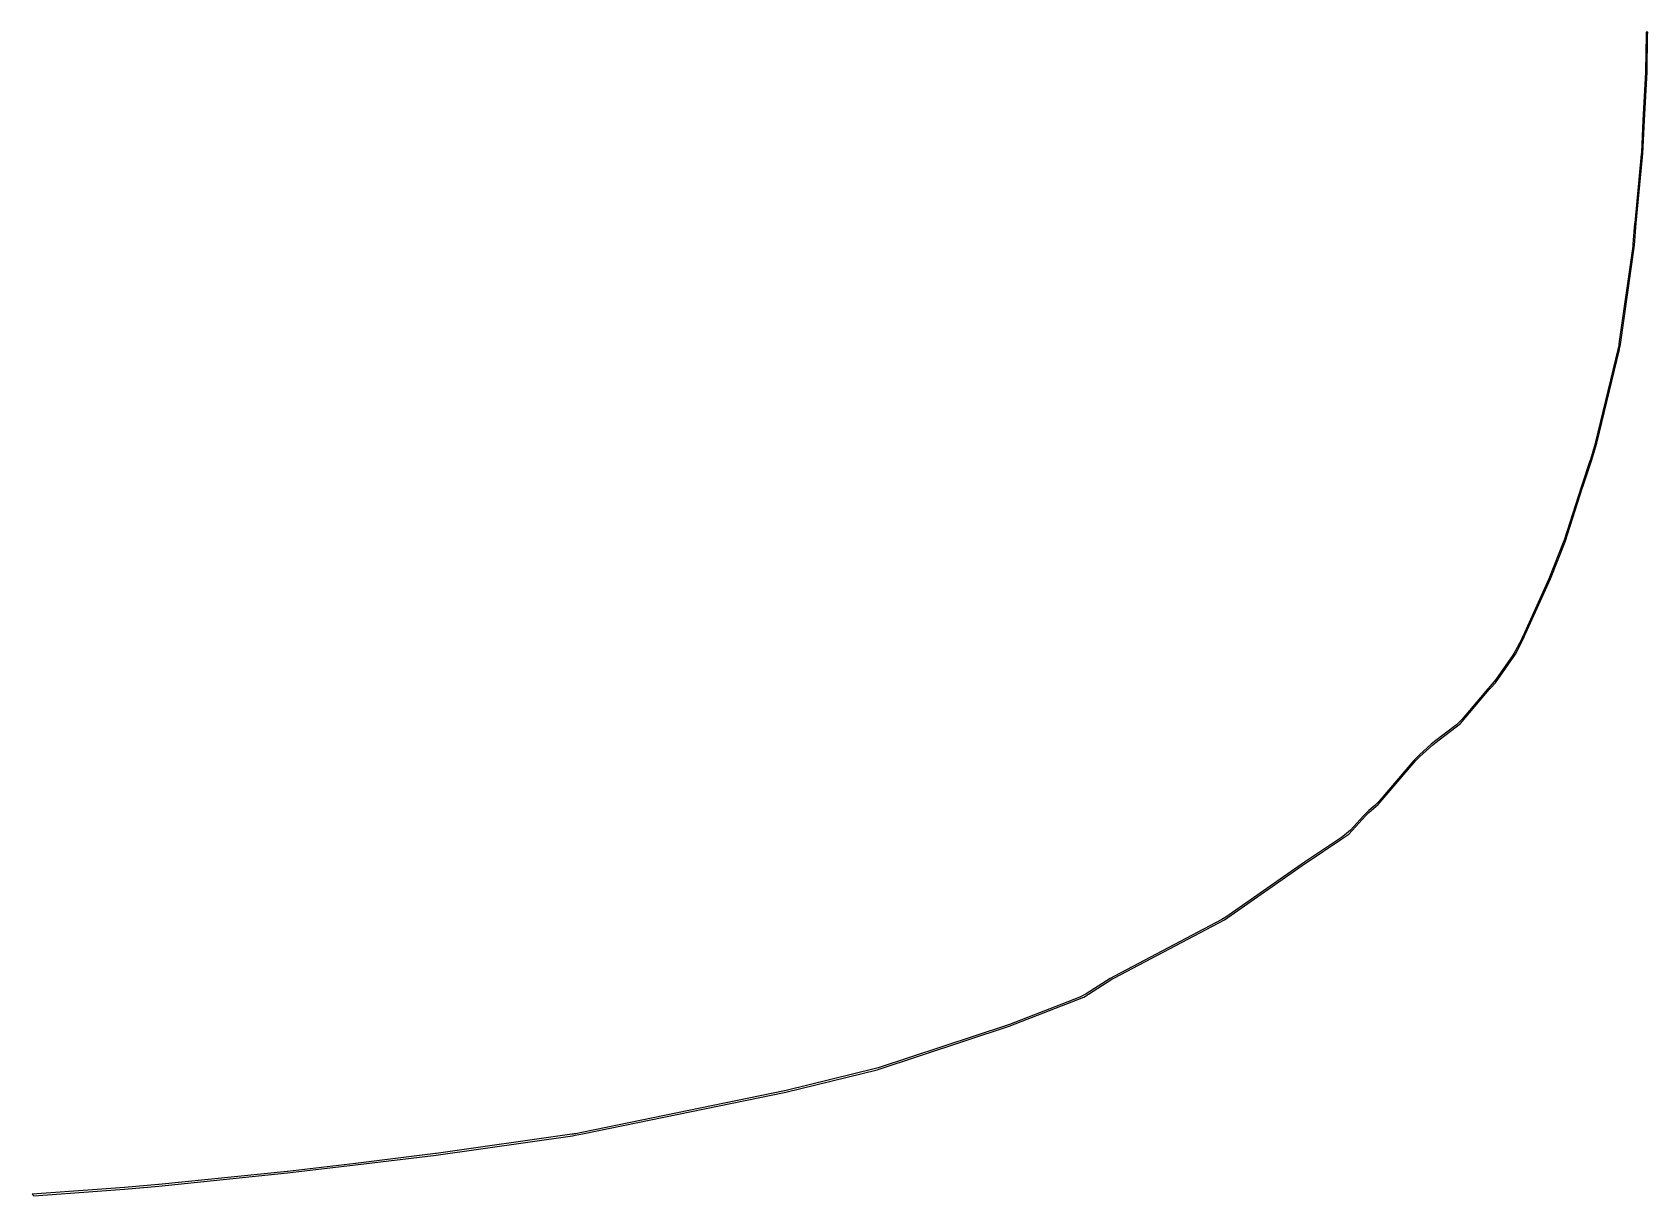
# Model space of a CAD drawing. Header units: metres. Extents: x 16.5 to 37.8, y -15.8 to -0.5.
import ezdxf

# ---------------------------------------------------------------- set-up
doc = ezdxf.new("R2010")
doc.units = ezdxf.units.M

msp = doc.modelspace()

# ---------------------------------------------------------------- linework, layer by layer
for p, q in [((37.7858, -0.52766), (37.7785, -0.99905)), ((37.7864, -0.49001), (37.7858, -0.52766)), ((37.8064, -0.49001), (37.7864, -0.49001)), ((37.7983, -1.00941), (37.8058, -0.52806)), ((37.8058, -0.52806), (37.8064, -0.49001)), ((37.7778, -1.01794), (37.7435, -1.6506)), ((37.7635, -1.65163), (37.7983, -1.00941)), ((37.7785, -0.99905), (37.7778, -1.01794)), ((37.7435, -1.6506), (37.7231, -2.07388)), ((37.7425, -2.08656), (37.7635, -1.65163)), ((37.7215, -2.0968), (37.6349, -3.00436)), ((37.6548, -3.00627), (37.7425, -2.08656)), ((37.7231, -2.07388), (37.7215, -2.0968)), ((37.6342, -3.01265), (37.6115, -3.28151)), ((37.6303, -3.29741), (37.6548, -3.00627)), ((37.6349, -3.00436), (37.6342, -3.01265)), ((37.6085, -3.30867), (37.4272, -4.5968)), ((37.4458, -4.60815), (37.6303, -3.29741)), ((37.6115, -3.28151), (37.6085, -3.30867)), ((37.4133, -4.67186), (37.1202, -5.88786)), ((37.1364, -5.90569), (37.4338, -4.67223)), ((37.4196, -4.64206), (37.4133, -4.67186)), ((37.4246, -4.61357), (37.4196, -4.64206)), ((37.4272, -4.5968), (37.4246, -4.61357)), ((37.4338, -4.67223), (37.4363, -4.66231)), ((37.4363, -4.66231), (37.4458, -4.60815)), ((37.1134, -5.91312), (37.0504, -6.12439)), ((37.0668, -6.13893), (37.1364, -5.90569)), ((37.1202, -5.88786), (37.1134, -5.91312)), ((37.0449, -6.14163), (36.9316, -6.47583)), ((36.9497, -6.48465), (37.0668, -6.13893)), ((37.0504, -6.12439), (37.0449, -6.14163)), ((36.9272, -6.48915), (36.7054, -7.18559)), ((36.7188, -7.20924), (36.9469, -6.49315)), ((36.9316, -6.47583), (36.9272, -6.48915)), ((36.9469, -6.49315), (36.9497, -6.48465)), ((36.6935, -7.21883), (36.5104, -7.67657)), ((36.5248, -7.69434), (36.7188, -7.20924)), ((36.7054, -7.18559), (36.6935, -7.21883)), ((36.5019, -7.69656), (36.1797, -8.40889)), ((36.1957, -8.42192), (36.5248, -7.69434)), ((36.5104, -7.67657), (36.5019, -7.69656)), ((36.1403, -8.49805), (36.0594, -8.6515)), ((36.0624, -8.68875), (36.1701, -8.48444)), ((36.1614, -8.45256), (36.1403, -8.49805)), ((36.1671, -8.4384), (36.1614, -8.45256)), ((36.1797, -8.40889), (36.1671, -8.4384)), ((36.1701, -8.48444), (36.1876, -8.44092)), ((36.1876, -8.44092), (36.1957, -8.42192)), ((35.7984, -9.06764), (36.0624, -8.68875)), ((36.028, -8.70309), (35.8042, -9.02432)), ((36.0594, -8.6515), (36.028, -8.70309)), ((35.3389, -9.60205), (35.7174, -9.15398)), ((35.6973, -9.1467), (35.3591, -9.54716)), ((35.7274, -9.11316), (35.6973, -9.1467)), ((35.7174, -9.15398), (35.737, -9.13205)), ((35.7569, -9.08221), (35.7274, -9.11316)), ((35.737, -9.13205), (35.7984, -9.06764)), ((35.8042, -9.02432), (35.7569, -9.08221)), ((35.3591, -9.54716), (35.2832, -9.6196)), ((35.2832, -9.6196), (34.9942, -9.84157)), ((34.9992, -9.86288), (35.3389, -9.60205)), ((34.9517, -9.87675), (34.7952, -10.0162)), ((34.7959, -10.0424), (34.9715, -9.88582)), ((34.9942, -9.84157), (34.9517, -9.87675)), ((34.9715, -9.88582), (34.9992, -9.86288)), ((34.2532, -10.6723), (34.7491, -10.0903)), ((34.7228, -10.0902), (34.2652, -10.6275)), ((34.7952, -10.0162), (34.7228, -10.0902)), ((34.7491, -10.0903), (34.7959, -10.0424)), ((34.2652, -10.6275), (34.2083, -10.6842)), ((33.8642, -11.0622), (34.0835, -10.8212)), ((34.0579, -10.8196), (33.8861, -11.0083)), ((34.1291, -10.751), (34.0579, -10.8196)), ((34.0835, -10.8212), (34.1298, -10.7766)), ((34.2083, -10.6842), (34.1291, -10.751)), ((34.1298, -10.7766), (34.2532, -10.6723)), ((33.7743, -11.1262), (33.8642, -11.0622)), ((33.8861, -11.0083), (33.8082, -11.0775)), ((33.7565, -11.114), (33.2943, -11.4222)), ((33.3029, -11.4405), (33.7743, -11.1262)), ((33.769, -11.1054), (33.7565, -11.114)), ((33.8082, -11.0775), (33.769, -11.1054)), ((32.2276, -12.1908), (33.2942, -11.4464)), ((33.2803, -11.4317), (32.2423, -12.1561)), ((33.2943, -11.4222), (33.2803, -11.4317)), ((33.2942, -11.4464), (33.3029, -11.4405)), ((32.1903, -12.1878), (30.7734, -12.9344)), ((30.7739, -12.9568), (32.2276, -12.1908)), ((32.2423, -12.1561), (32.1903, -12.1878)), ((30.3701, -13.2119), (30.7392, -12.977)), ((30.72, -12.9654), (30.402, -13.1679)), ((30.7734, -12.9344), (30.72, -12.9654)), ((30.7392, -12.977), (30.7739, -12.9568)), ((30.402, -13.1679), (30.3163, -13.2113)), ((29.385, -13.5948), (30.3701, -13.2119)), ((30.3163, -13.2113), (29.3898, -13.5714)), ((27.6454, -14.1699), (29.385, -13.5948)), ((29.3661, -13.58), (27.6581, -14.1446)), ((29.3898, -13.5714), (29.3661, -13.58)), ((26.4391, -14.4666), (27.6454, -14.1699)), ((27.6214, -14.1552), (26.444, -14.4448)), ((27.6581, -14.1446), (27.6214, -14.1552)), ((26.4249, -14.4491), (23.7501, -14.995)), ((23.759, -15.0135), (26.4391, -14.4666)), ((26.444, -14.4448), (26.4249, -14.4491)), ((21.8279, -15.2948), (23.6268, -15.0398)), ((23.6205, -15.0205), (21.8306, -15.2742)), ((23.6359, -15.0182), (23.6205, -15.0205)), ((23.6268, -15.0398), (23.6471, -15.0367)), ((23.6516, -15.0155), (23.6359, -15.0182)), ((23.6471, -15.0367), (23.664, -15.0336)), ((23.6539, -15.0151), (23.6516, -15.0155)), ((23.6655, -15.0128), (23.6539, -15.0151)), ((23.664, -15.0336), (23.759, -15.0135)), ((23.7501, -14.995), (23.6655, -15.0128)), ((21.8212, -15.2755), (20.7655, -15.4044)), ((20.7678, -15.4242), (21.8279, -15.2948)), ((21.8306, -15.2742), (21.8212, -15.2755)), ((18.1723, -15.7034), (19.8707, -15.5306)), ((19.8637, -15.5112), (18.174, -15.6832)), ((19.8717, -15.5103), (19.8637, -15.5112)), ((19.8707, -15.5306), (20.7678, -15.4242)), ((20.7655, -15.4044), (19.8717, -15.5103)), ((17.3603, -15.7501), (16.5044, -15.8115)), ((17.7201, -15.7225), (17.3603, -15.7501)), ((17.3647, -15.7699), (17.7219, -15.7424)), ((18.1665, -15.6839), (17.7201, -15.7225)), ((17.7219, -15.7424), (18.1723, -15.7034)), ((18.174, -15.6832), (18.1665, -15.6839)), ((16.5044, -15.8115), (16.5231, -15.8302)), ((16.5231, -15.8302), (17.3647, -15.7699))]:
    msp.add_line(p, q)

doc.saveas('drawing.dxf')
